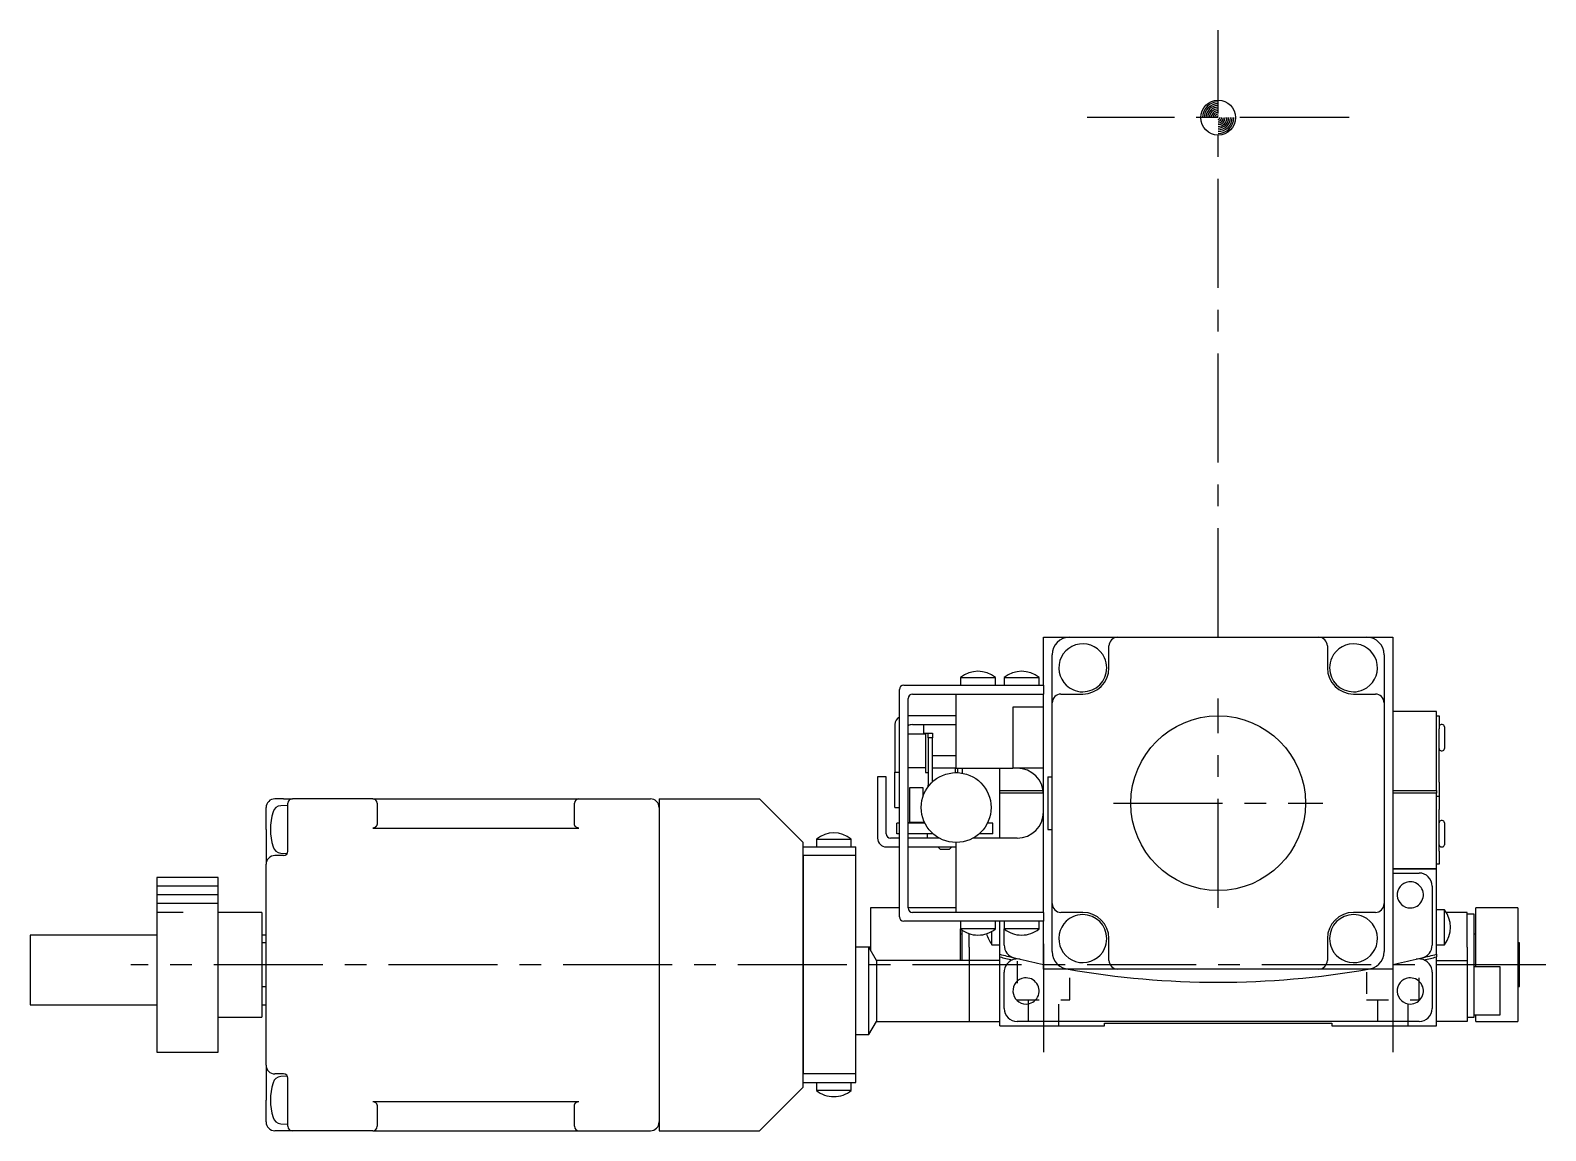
# Model space of a CAD drawing. Extents: x 164 to 837, y 27 to 496.
# Drawn here: x 244.8 to 418.2, y 101.8 to 227.8 of the extents above; entities that cross this region are included whole.
import ezdxf

# ---------------------------------------------------------------- set-up
doc = ezdxf.new("R2010")
doc.units = 0
doc.header["$LTSCALE"] = 10
doc.linetypes.add('CENTER', pattern=[2, 1.25, -0.25, 0.25, -0.25])
doc.linetypes.add('DOT', pattern=[0.5, 0.25, -0.25])
for name, color, linetype in [('1', 7, 'CONTINUOUS'), ('11', 7, 'CONTINUOUS'), ('15', 7, 'CONTINUOUS'), ('2', 7, 'CONTINUOUS')]:
    doc.layers.add(name, color=color, linetype=linetype)

msp = doc.modelspace()

# ---------------------------------------------------------------- linework, layer by layer
at = {"layer": '1', "color": 7, "linetype": 'CONTINUOUS'}
for p, q in [((360.749999, 152.75), (360.749999, 158.25)), ((360.749999, 158.25), (363.749999, 158.25)), ((363.749999, 158.25), (367.835785, 158.25)), ((363.749999, 158.25), (365.101767, 158.25)), ((367.835785, 158.25), (369.249999, 158.25)), ((369.249999, 158.25), (392.249999, 158.25)), ((392.249999, 158.25), (393.664213, 158.25)), ((393.664213, 158.25), (397.749999, 158.25)), ((396.398231, 158.25), (397.749999, 158.25)), ((397.749999, 158.25), (400.749999, 158.25)), ((400.749999, 158.25), (400.749999, 120.25)), ((361.749999, 152.164214), (361.749999, 156.25)), ((361.749999, 154.898232), (361.749999, 156.25)), ((368.249999, 154.75), (368.249999, 157.25)), ((393.249999, 157.25), (393.249999, 154.75)), ((399.749999, 156.25), (399.749999, 152.164214)), ((399.749999, 156.25), (399.749999, 154.898232)), ((344.749999, 152.75), (360.749999, 152.75)), ((351.249999, 153.647999), (352.898468, 153.647999)), ((351.249999, 153.647999), (351.249999, 152.75)), ((352.898468, 153.647999), (355.249999, 153.647999)), ((355.249999, 152.75), (355.249999, 153.647999)), ((356.249999, 153.647999), (357.898468, 153.647999)), ((356.249999, 153.647999), (356.249999, 152.75)), ((357.898468, 153.647999), (360.249999, 153.647999)), ((360.249999, 152.75), (360.249999, 153.647999)), ((360.749999, 152.75), (360.749999, 151.75)), ((344.249999, 126.25), (344.249999, 152.25)), ((345.249999, 127.25), (345.249999, 151.25)), ((345.749999, 151.75), (360.749999, 151.75)), ((350.749999, 143.25), (350.749999, 151.75)), ((360.749999, 150.25), (360.749999, 151.75)), ((361.749999, 150.75), (361.749999, 152.164214)), ((362.749999, 151.75), (365.249999, 151.75)), ((396.249999, 151.75), (398.749999, 151.75)), ((399.749999, 152.164214), (399.749999, 150.75)), ((350.749999, 149.25), (345.249999, 149.25)), ((357.249999, 150.25), (357.249999, 143.25)), ((360.749999, 150.25), (357.249999, 150.25)), ((360.749999, 143.25), (360.749999, 150.25)), ((361.749999, 127.75), (361.749999, 150.75)), ((399.749999, 150.75), (399.749999, 127.75)), ((405.749999, 149.75), (400.749999, 149.75)), ((405.749999, 140.704559), (405.749999, 149.75)), ((405.749999, 149.25), (406.049999, 149.25)), ((406.049999, 149.25), (406.049999, 147.75)), ((343.749999, 148.25), (343.749999, 142.81253)), ((345.749999, 148.25), (350.749999, 148.25)), ((347.049999, 147.25), (347.049999, 148.25)), ((406.049999, 141.649737), (406.049999, 147.75)), ((406.399999, 148.25), (406.299999, 148.25)), ((406.649999, 148), (406.649999, 147.990149)), ((406.649999, 148), (406.649999, 145.5)), ((406.649999, 147.990149), (406.649999, 145.5)), ((347.249999, 147.15), (345.249999, 147.15)), ((347.049999, 147.25), (348.049999, 147.25)), ((347.249999, 147.25), (347.249999, 142.75)), ((347.549999, 147.249865), (348.049999, 147.249865)), ((347.549999, 146.749853), (347.549999, 147.249865)), ((348.049999, 146.749853), (347.549999, 146.749853)), ((347.549999, 146.749853), (347.549999, 141.295808)), ((348.049999, 147.25), (348.049999, 147.249865)), ((348.049999, 147.249865), (348.049999, 146.749853)), ((348.049999, 141.701271), (348.049999, 146.749853)), ((350.749999, 144.660616), (348.049999, 144.660616)), ((406.299999, 145.25), (406.399999, 145.25)), ((343.749999, 138.75), (343.749999, 142.81253)), ((343.749999, 142.81253), (344.249999, 142.81253)), ((345.249999, 143.35), (347.249999, 143.35)), ((347.249999, 142.75), (347.549999, 142.75)), ((350.749999, 143.25), (348.049999, 143.25)), ((350.649999, 143.25), (350.649999, 142.75)), ((350.649999, 142.75), (350.749999, 142.75)), ((350.749999, 143.25), (357.249999, 143.25)), ((350.749999, 142.75), (350.949999, 142.75)), ((350.949999, 142.744997), (350.949999, 143.25)), ((351.449999, 143.25), (351.449999, 142.688274)), ((355.749999, 140.704559), (355.749999, 143.25)), ((360.749999, 143.25), (357.249999, 143.25)), ((360.749999, 126.75), (360.749999, 143.25)), ((342.749999, 142.25), (341.749999, 142.25)), ((341.749999, 142.25), (341.749999, 135.25)), ((342.749999, 135.75), (342.749999, 142.25)), ((345.449999, 137.05), (345.449999, 141.05)), ((345.449999, 141.05), (346.949999, 141.05)), ((346.949999, 141.05), (346.949999, 139.999)), ((347.549999, 141.295808), (347.664734, 141.295808)), ((347.549999, 141.15), (347.549999, 141.295808)), ((355.749999, 140.389222), (355.749999, 140.704559)), ((355.749999, 140.704559), (360.715362, 140.704559)), ((361.249999, 142.25), (361.749999, 142.25)), ((361.249999, 142.25), (361.249999, 136.25)), ((400.749999, 140.704559), (405.749999, 140.704559)), ((405.749999, 140.704559), (405.749999, 140.389222)), ((406.049999, 141.649737), (406.049999, 140.213883)), ((273.749999, 139.75), (272.749999, 139.75)), ((274.249999, 139), (273.446276, 138.957879)), ((273.749999, 139.75), (274.749999, 139.75)), ((274.249999, 137.75), (274.249999, 139.25)), ((283.949999, 139.75), (274.749999, 139.75)), ((283.949999, 139.75), (307.549999, 139.75)), ((284.449999, 139.25), (284.449999, 137.75)), ((307.049999, 137.75), (307.049999, 139.25)), ((307.549999, 139.75), (315.749999, 139.75)), ((316.749999, 139.75), (316.749999, 101.75)), ((316.749999, 139.75), (328.249999, 139.75)), ((333.249999, 134.75), (328.249999, 139.75)), ((355.749999, 135.25), (355.749999, 140.389222)), ((360.746767, 140.389222), (355.749999, 140.389222)), ((405.749999, 140.389222), (400.749999, 140.389222)), ((405.749999, 131.75), (405.749999, 140.389222)), ((406.049999, 140.020902), (405.749999, 140.020902)), ((406.049999, 140.213883), (406.049999, 140.020902)), ((406.049999, 140.020902), (406.049999, 138.520902)), ((271.749999, 136.25), (271.749999, 138.75)), ((274.249999, 133.664214), (274.249999, 137.75)), ((284.449999, 137.75), (284.449999, 136.898232)), ((307.049999, 136.898232), (307.049999, 137.75)), ((343.749999, 138.75), (344.249999, 138.75)), ((406.049999, 133.75), (406.049999, 138.520902)), ((406.399999, 137.25), (406.299999, 137.25)), ((271.749999, 136.25), (271.749999, 132.25)), ((283.974533, 136.398835), (283.949999, 136.398232)), ((283.949999, 136.398232), (307.549999, 136.398232)), ((283.999008, 136.40064), (283.974533, 136.398835)), ((284.023364, 136.403644), (283.999008, 136.40064)), ((284.047544, 136.40784), (284.023364, 136.403644)), ((284.071489, 136.413217), (284.047544, 136.40784)), ((284.095141, 136.419762), (284.071489, 136.413217)), ((284.118444, 136.42746), (284.095141, 136.419762)), ((284.141341, 136.436293), (284.118444, 136.42746)), ((284.163777, 136.446238), (284.141341, 136.436293)), ((284.185697, 136.457272), (284.163777, 136.446238)), ((284.20705, 136.469368), (284.185697, 136.457272)), ((284.227784, 136.482497), (284.20705, 136.469368)), ((284.247849, 136.496629), (284.227784, 136.482497)), ((284.267196, 136.511727), (284.247849, 136.496629)), ((284.285778, 136.527757), (284.267196, 136.511727)), ((284.303552, 136.544679), (284.285778, 136.527757)), ((284.320475, 136.562453), (284.303552, 136.544679)), ((284.336504, 136.581036), (284.320475, 136.562453)), ((284.351603, 136.600383), (284.336504, 136.581036)), ((284.365734, 136.620447), (284.351603, 136.600383)), ((284.378863, 136.641181), (284.365734, 136.620447)), ((284.39096, 136.662534), (284.378863, 136.641181)), ((284.401994, 136.684455), (284.39096, 136.662534)), ((284.411939, 136.706891), (284.401994, 136.684455)), ((284.420771, 136.729787), (284.411939, 136.706891)), ((284.428469, 136.75309), (284.420771, 136.729787)), ((284.435015, 136.776742), (284.428469, 136.75309)), ((284.440392, 136.800687), (284.435015, 136.776742)), ((284.444587, 136.824867), (284.440392, 136.800687)), ((284.447591, 136.849224), (284.444587, 136.824867)), ((284.449397, 136.873698), (284.447591, 136.849224)), ((284.449999, 136.898232), (284.449397, 136.873698)), ((307.050601, 136.873698), (307.049999, 136.898232)), ((307.052407, 136.849224), (307.050601, 136.873698)), ((307.055411, 136.824867), (307.052407, 136.849224)), ((307.059606, 136.800687), (307.055411, 136.824867)), ((307.064983, 136.776742), (307.059606, 136.800687)), ((307.071529, 136.75309), (307.064983, 136.776742)), ((307.079227, 136.729787), (307.071529, 136.75309)), ((307.088059, 136.706891), (307.079227, 136.729787)), ((307.098004, 136.684455), (307.088059, 136.706891)), ((307.109038, 136.662534), (307.098004, 136.684455)), ((307.121135, 136.641181), (307.109038, 136.662534)), ((307.134264, 136.620447), (307.121135, 136.641181)), ((307.148395, 136.600383), (307.134264, 136.620447)), ((307.163494, 136.581036), (307.148395, 136.600383)), ((307.179523, 136.562453), (307.163494, 136.581036)), ((307.196446, 136.544679), (307.179523, 136.562453)), ((307.21422, 136.527757), (307.196446, 136.544679)), ((307.232802, 136.511727), (307.21422, 136.527757)), ((307.252149, 136.496629), (307.232802, 136.511727)), ((307.272214, 136.482497), (307.252149, 136.496629)), ((307.292948, 136.469368), (307.272214, 136.482497)), ((307.314301, 136.457272), (307.292948, 136.469368)), ((307.336221, 136.446238), (307.314301, 136.457272)), ((307.358657, 136.436293), (307.336221, 136.446238)), ((307.381554, 136.42746), (307.358657, 136.436293)), ((307.404857, 136.419762), (307.381554, 136.42746)), ((307.428509, 136.413217), (307.404857, 136.419762)), ((307.452454, 136.40784), (307.428509, 136.413217)), ((307.476634, 136.403644), (307.452454, 136.40784)), ((307.50099, 136.40064), (307.476634, 136.403644)), ((307.525465, 136.398835), (307.50099, 136.40064)), ((307.549999, 136.398232), (307.525465, 136.398835)), ((343.949999, 135.75), (343.949999, 136.95)), ((344.249999, 136.95), (343.949999, 136.95)), ((344.249999, 135.75), (343.949999, 135.75)), ((345.249999, 137.05), (345.449999, 137.05)), ((347.177885, 136.95), (345.249999, 136.95)), ((348.104248, 135.75), (345.249999, 135.75)), ((347.129226, 137.05), (345.449999, 137.05)), ((346.449999, 136.95), (346.449999, 137.05)), ((347.449999, 135.75), (347.449999, 135.25)), ((354.949999, 135.75), (353.39575, 135.75)), ((354.949999, 136.95), (354.322113, 136.95)), ((354.449999, 137.05), (354.370772, 137.05)), ((354.449999, 136.95), (354.449999, 137.05)), ((354.949999, 135.75), (354.949999, 136.95)), ((361.249999, 136.25), (361.749999, 136.25)), ((406.649999, 137), (406.649999, 136.990149)), ((406.649999, 137), (406.649999, 134.5)), ((406.649999, 136.990149), (406.649999, 134.5)), ((333.249999, 133.25), (333.249999, 134.75)), ((333.249999, 134.25), (339.249999, 134.25)), ((334.749999, 135.147999), (338.749999, 135.147999)), ((334.749999, 135.147999), (334.749999, 134.25)), ((338.749999, 134.25), (338.749999, 135.147999)), ((339.249999, 133.25), (339.249999, 134.25)), ((342.749999, 134.25), (344.249999, 134.25)), ((344.249999, 135.25), (343.249999, 135.25)), ((348.813507, 135.25), (345.249999, 135.25)), ((345.249999, 134.25), (350.749999, 134.25)), ((348.649999, 134.25), (348.949999, 133.95)), ((349.949999, 133.95), (348.949999, 133.95)), ((349.949999, 133.95), (350.249999, 134.25)), ((350.749999, 126.75), (350.749999, 134.75)), ((357.749999, 135.25), (352.686491, 135.25)), ((406.049999, 133.75), (406.049999, 132.25)), ((406.299999, 134.25), (406.399999, 134.25)), ((271.749999, 109.25), (271.749999, 132.25)), ((273.749999, 133.25), (272.749999, 133.25)), ((273.446276, 133.542121), (274.184962, 133.503408)), ((339.249999, 133.25), (333.249999, 133.25)), ((333.249999, 133.25), (333.249999, 108.25)), ((333.249999, 108.25), (333.249999, 133.25)), ((339.249999, 108.25), (339.249999, 133.25)), ((406.049999, 132.25), (405.749999, 132.25)), ((259.249999, 130.75), (259.249999, 110.75)), ((266.249999, 130.75), (259.249999, 130.75)), ((266.249999, 110.75), (266.249999, 130.75)), ((400.749999, 131.75), (405.749999, 131.75)), ((405.749999, 131.75), (400.749999, 131.75)), ((400.749999, 131.25), (403.749999, 131.25)), ((405.749999, 121.95856), (405.749999, 131.75)), ((405.249999, 129.75), (405.249999, 123.001649)), ((271.249999, 126.75), (266.249999, 126.75)), ((271.249999, 126.75), (271.249999, 114.75)), ((340.949999, 127.25), (340.949999, 122.40359)), ((340.949999, 127.25), (340.949999, 122.75)), ((344.249999, 127.25), (340.949999, 127.25)), ((346.449999, 127.25), (345.249999, 127.25)), ((360.749999, 126.75), (345.749999, 126.75)), ((350.749999, 127.25), (346.449999, 127.25)), ((360.749999, 126.75), (360.749999, 125.75)), ((361.749999, 126.335786), (361.749999, 127.75)), ((365.249999, 126.75), (362.749999, 126.75)), ((398.749999, 126.75), (396.249999, 126.75)), ((399.749999, 127.75), (399.749999, 126.335786)), ((406.647998, 127.05), (405.749999, 127.05)), ((406.647998, 127.05), (405.749999, 127.05)), ((406.647998, 123.05), (406.647998, 127.05)), ((409.249999, 126.75), (406.861087, 126.75)), ((409.249999, 122.75), (409.249999, 126.75)), ((410.249999, 120.5), (410.249999, 127.25)), ((415.049999, 127.25), (410.249999, 127.25)), ((415.049999, 127.25), (415.049999, 114.25)), ((360.749999, 125.75), (344.749999, 125.75)), ((351.249999, 125.75), (351.249999, 124.852001)), ((355.249999, 124.852001), (355.249999, 125.75)), ((355.749999, 121.95856), (355.749999, 125.75)), ((356.249999, 125.75), (356.249999, 124.852001)), ((360.249999, 124.852001), (360.249999, 125.75)), ((360.749999, 120.25), (360.749999, 125.75)), ((361.749999, 122.25), (361.749999, 126.335786)), ((399.749999, 126.335786), (399.749999, 122.25)), ((410.049999, 126.55), (409.249999, 126.55)), ((410.049999, 120.75), (410.049999, 126.55)), ((244.750001, 124.15), (244.750001, 116.15)), ((259.249999, 124.15), (244.750001, 124.15)), ((271.749999, 124.15), (271.249999, 124.15)), ((271.749999, 123.25), (271.249999, 123.25)), ((352.612217, 124.852001), (351.249999, 124.852001)), ((351.249999, 121.25), (351.249999, 124.852001)), ((351.449999, 124.25), (351.249999, 124.25)), ((351.449999, 121.25), (351.449999, 124.704249)), ((352.249999, 122.75), (352.249999, 124.310263)), ((355.249999, 124.852001), (352.612217, 124.852001)), ((354.852, 123.05), (354.852, 124.579875)), ((357.612217, 124.852001), (356.249999, 124.852001)), ((356.249999, 123.001649), (356.249999, 124.852001)), ((360.249999, 124.852001), (357.612217, 124.852001)), ((361.749999, 122.25), (361.749999, 123.601768)), ((368.249999, 121.25), (368.249999, 123.75)), ((393.249999, 123.75), (393.249999, 121.25)), ((399.749999, 123.601768), (399.749999, 122.25)), ((410.249999, 124.25), (410.049999, 124.25)), ((415.249999, 123.25), (415.049999, 123.25)), ((415.249999, 123), (415.249999, 123.25)), ((415.249999, 122.8499), (415.249999, 123.25)), ((340.749999, 122.75), (339.249999, 122.75)), ((340.749999, 122.75), (340.249999, 122.75)), ((340.749999, 112.75), (340.749999, 122.75)), ((340.949999, 122.75), (340.749999, 122.75)), ((341.616024, 121.25), (340.749999, 122.75)), ((340.949999, 122.75), (340.949999, 122.40359)), ((340.949999, 122.75), (340.949999, 122.40359)), ((352.249999, 122.75), (352.249999, 121.25)), ((354.852, 123.05), (355.749999, 123.05)), ((354.852, 123.05), (355.749999, 123.05)), ((355.749999, 121.648543), (355.749999, 121.95856)), ((355.749999, 113.75), (355.749999, 121.648543)), ((405.749999, 123.05), (406.647998, 123.05)), ((405.749999, 123.05), (406.647998, 123.05)), ((405.749999, 121.95856), (405.749999, 121.648543)), ((405.749999, 113.75), (405.749999, 121.648543)), ((409.249999, 122.75), (409.249999, 121.25)), ((415.249999, 118.6501), (415.249999, 122.8499)), ((341.616024, 121.25), (341.616024, 114.25)), ((352.249999, 121.25), (341.616024, 121.25)), ((355.749999, 121.25), (352.249999, 121.25)), ((352.249999, 121.25), (352.249999, 117.75)), ((356.249999, 115.75), (356.249999, 119.917235)), ((363.749999, 120.25), (360.749999, 120.25)), ((367.835785, 120.25), (363.749999, 120.25)), ((365.101767, 120.25), (363.749999, 120.25)), ((369.249999, 120.25), (367.835785, 120.25)), ((392.249999, 120.25), (369.249999, 120.25)), ((393.664213, 120.25), (392.249999, 120.25)), ((397.749999, 120.25), (393.664213, 120.25)), ((397.749999, 120.25), (396.398231, 120.25)), ((400.749999, 120.25), (397.749999, 120.25)), ((405.249999, 119.917235), (405.249999, 115.75)), ((405.749999, 121.25), (409.249999, 121.25)), ((409.249999, 121.25), (409.249999, 114.25)), ((410.049999, 120.75), (409.249999, 120.75)), ((410.049999, 114.75), (410.049999, 120.75)), ((413.049999, 120.5), (410.049999, 120.5)), ((413.049999, 117.75), (413.049999, 120.5)), ((413.049999, 115), (413.049999, 120.5)), ((271.249999, 118.25), (271.749999, 118.25)), ((415.049999, 118.25), (415.249999, 118.25)), ((415.249999, 118.25), (415.249999, 118.6501)), ((415.249999, 118.25), (415.249999, 118.5)), ((352.249999, 117.75), (352.249999, 114.25)), ((413.049999, 115), (413.049999, 117.75)), ((244.750001, 116.15), (259.249999, 116.15)), ((266.249999, 114.75), (271.249999, 114.75)), ((271.249999, 116.15), (271.749999, 116.15)), ((409.249999, 114.75), (410.049999, 114.75)), ((410.049999, 115), (413.049999, 115)), ((410.249999, 114.25), (410.249999, 115)), ((340.749999, 112.75), (341.616024, 114.25)), ((341.616024, 114.25), (352.249999, 114.25)), ((352.249999, 114.25), (355.749999, 114.25)), ((355.749999, 113.75), (367.749999, 113.75)), ((403.749999, 114.25), (357.749999, 114.25)), ((367.749999, 114.05), (393.749999, 114.05)), ((367.749999, 113.75), (367.749999, 114.05)), ((393.749999, 114.05), (393.749999, 113.75)), ((393.749999, 113.75), (405.749999, 113.75)), ((409.249999, 114.25), (405.749999, 114.25)), ((410.249999, 114.25), (415.049999, 114.25)), ((339.249999, 112.75), (340.749999, 112.75)), ((259.249999, 110.75), (266.249999, 110.75)), ((271.749999, 109.25), (271.749999, 105.25)), ((273.749999, 108.25), (272.749999, 108.25)), ((274.184962, 107.996592), (273.446276, 107.957879)), ((274.249999, 103.75), (274.249999, 107.835786)), ((339.249999, 108.25), (333.249999, 108.25)), ((333.249999, 106.75), (333.249999, 108.25)), ((339.249999, 107.25), (339.249999, 108.25)), ((328.249999, 101.75), (333.249999, 106.75)), ((333.249999, 107.25), (339.249999, 107.25)), ((334.749999, 107.25), (334.749999, 106.352001)), ((338.749999, 106.352001), (334.749999, 106.352001)), ((338.749999, 106.352001), (338.749999, 107.25)), ((271.749999, 102.75), (271.749999, 105.25)), ((283.949999, 105.101768), (307.549999, 105.101768)), ((283.949999, 105.101768), (283.974533, 105.101165)), ((283.974533, 105.101165), (283.999008, 105.09936)), ((283.999008, 105.09936), (284.023364, 105.096356)), ((284.023364, 105.096356), (284.047544, 105.09216)), ((284.047544, 105.09216), (284.071489, 105.086783)), ((284.071489, 105.086783), (284.095141, 105.080238)), ((284.095141, 105.080238), (284.118444, 105.07254)), ((284.118444, 105.07254), (284.141341, 105.063707)), ((284.141341, 105.063707), (284.163777, 105.053762)), ((284.163777, 105.053762), (284.185697, 105.042728)), ((284.185697, 105.042728), (284.20705, 105.030632)), ((284.20705, 105.030632), (284.227784, 105.017503)), ((284.227784, 105.017503), (284.247849, 105.003371)), ((284.247849, 105.003371), (284.267196, 104.988273)), ((284.267196, 104.988273), (284.285778, 104.972243)), ((284.285778, 104.972243), (284.303552, 104.955321)), ((284.303552, 104.955321), (284.320475, 104.937547)), ((284.320475, 104.937547), (284.336504, 104.918964)), ((284.336504, 104.918964), (284.351603, 104.899617)), ((284.351603, 104.899617), (284.365734, 104.879553)), ((284.365734, 104.879553), (284.378863, 104.858819)), ((284.378863, 104.858819), (284.39096, 104.837466)), ((284.39096, 104.837466), (284.401994, 104.815545)), ((284.401994, 104.815545), (284.411939, 104.793109)), ((284.411939, 104.793109), (284.420771, 104.770213)), ((284.420771, 104.770213), (284.428469, 104.74691)), ((284.428469, 104.74691), (284.435015, 104.723258)), ((284.435015, 104.723258), (284.440392, 104.699313)), ((284.440392, 104.699313), (284.444587, 104.675133)), ((284.444587, 104.675133), (284.447591, 104.650776)), ((284.447591, 104.650776), (284.449397, 104.626302)), ((284.449397, 104.626302), (284.449999, 104.601768)), ((284.449999, 104.601768), (284.449999, 103.75)), ((307.049999, 104.601768), (307.050601, 104.626302)), ((307.049999, 103.75), (307.049999, 104.601768)), ((307.050601, 104.626302), (307.052407, 104.650776)), ((307.052407, 104.650776), (307.055411, 104.675133)), ((307.055411, 104.675133), (307.059606, 104.699313)), ((307.059606, 104.699313), (307.064983, 104.723258)), ((307.064983, 104.723258), (307.071529, 104.74691)), ((307.071529, 104.74691), (307.079227, 104.770213)), ((307.079227, 104.770213), (307.088059, 104.793109)), ((307.088059, 104.793109), (307.098004, 104.815545)), ((307.098004, 104.815545), (307.109038, 104.837466)), ((307.109038, 104.837466), (307.121135, 104.858819)), ((307.121135, 104.858819), (307.134264, 104.879553)), ((307.134264, 104.879553), (307.148395, 104.899617)), ((307.148395, 104.899617), (307.163494, 104.918964)), ((307.163494, 104.918964), (307.179523, 104.937547)), ((307.179523, 104.937547), (307.196446, 104.955321)), ((307.196446, 104.955321), (307.21422, 104.972243)), ((307.21422, 104.972243), (307.232802, 104.988273)), ((307.232802, 104.988273), (307.252149, 105.003371)), ((307.252149, 105.003371), (307.272214, 105.017503)), ((307.272214, 105.017503), (307.292948, 105.030632)), ((307.292948, 105.030632), (307.314301, 105.042728)), ((307.314301, 105.042728), (307.336221, 105.053762)), ((307.336221, 105.053762), (307.358657, 105.063707)), ((307.358657, 105.063707), (307.381554, 105.07254)), ((307.381554, 105.07254), (307.404857, 105.080238)), ((307.404857, 105.080238), (307.428509, 105.086783)), ((307.428509, 105.086783), (307.452454, 105.09216)), ((307.452454, 105.09216), (307.476634, 105.096356)), ((307.476634, 105.096356), (307.50099, 105.09936)), ((307.50099, 105.09936), (307.525465, 105.101165)), ((307.525465, 105.101165), (307.549999, 105.101768)), ((273.446276, 102.542121), (274.249999, 102.5)), ((274.249999, 102.25), (274.249999, 103.75)), ((284.449999, 103.75), (284.449999, 102.25)), ((307.049999, 102.25), (307.049999, 103.75)), ((273.749999, 101.75), (272.749999, 101.75)), ((274.749999, 101.75), (273.749999, 101.75)), ((283.949999, 101.75), (274.749999, 101.75)), ((283.949999, 101.75), (307.549999, 101.75)), ((307.549999, 101.75), (315.749999, 101.75)), ((316.749999, 101.75), (328.249999, 101.75))]:
    msp.add_line(p, q, dxfattribs=at)
at = {"layer": '1', "color": 4, "linetype": 'DOT'}
for p, q in [((357.749999, 121.150213), (357.749999, 116.75)), ((363.749999, 116.75), (363.749999, 119.916008)), ((397.749999, 119.916118), (397.749999, 116.75)), ((403.749999, 116.75), (403.749999, 121.150362)), ((357.749999, 116.75), (363.749999, 116.75)), ((358.999999, 116.75), (358.999999, 113.75)), ((362.499999, 113.75), (362.499999, 116.75)), ((397.749999, 116.75), (403.749999, 116.75)), ((398.999999, 116.75), (398.999999, 113.75)), ((402.499999, 113.75), (402.499999, 116.75))]:
    msp.add_line(p, q, dxfattribs=at)
at = {"layer": '1', "color": 7, "linetype": 'CONTINUOUS'}
for centre, radius in [((380.749999, 139.25), 10), ((350.749999, 138.75), 4)]:
    msp.add_circle(centre, radius, dxfattribs=at)
for centre, radius, start, end in [((363.749999, 156.25), 2, 90, 180), ((369.249999, 157.25), 1, 90, 180), ((392.249999, 157.25), 1, 0, 90), ((397.749999, 156.25), 2, 0, 90), ((365.249999, 154.75), 2.75, 24.619977, 245.380023), ((396.249999, 154.75), 2.75, 294.619977, 155.380023), ((365.249999, 154.75), 3, 270, 0), ((365.249999, 154.75), 2.746592, 270, 0), ((365.246895, 154.757509), 2.749706, 359.843544, 24.450802), ((396.249999, 154.75), 3, 180, 270), ((396.261478, 154.755706), 2.758076, 155.587121, 180.118533), ((396.249999, 154.75), 2.746592, 180, 270), ((344.749999, 152.25), 0.5, 90, 180), ((353.249999, 151.15), 3.2, 51.317813, 128.682187), ((358.249999, 151.15), 3.2, 51.317813, 128.682187), ((345.749999, 151.25), 0.5, 90, 180), ((362.749999, 150.75), 1, 90, 180), ((365.244303, 154.761526), 2.758123, 245.587333, 270.118321), ((396.257523, 154.753033), 2.749634, 269.843221, 294.451125), ((398.749999, 150.75), 1, 0, 90), ((344.749999, 148.25), 1, 120, 180), ((345.749999, 147.25), 1, 90, 120), ((406.299999, 148), 0.25, 90, 180), ((406.399999, 148), 0.25, 0, 90), ((406.299999, 145.5), 0.25, 180, 270), ((406.399999, 145.5), 0.25, 270, 0), ((357.749999, 140.25), 3, 0, 90), ((272.749999, 138.75), 1, 90, 180), ((273.498611, 137.959249), 1, 92.999972, 163.448664), ((274.749999, 139.25), 0.5, 90, 180), ((283.949999, 139.25), 0.5, 0, 90), ((307.549999, 139.25), 0.5, 90, 180), ((315.749999, 138.75), 1, 0, 90), ((279.249999, 136.25), 7, 163.448632, 196.551368), ((357.749999, 138.25), 3, 270, 0), ((406.299999, 137), 0.25, 90, 180), ((406.399999, 137), 0.25, 0, 90), ((336.749999, 132.65), 3.2, 51.317813, 128.682187), ((343.249999, 135.75), 0.5, 180, 270), ((273.498611, 134.540751), 1, 196.551336, 267.000028), ((273.749999, 133.75), 0.5, 270, 0), ((342.749999, 135.25), 1, 180, 270), ((406.299999, 134.5), 0.25, 180, 270), ((406.399999, 134.5), 0.25, 270, 0), ((272.749999, 132.25), 1, 90, 180), ((402.749999, 128.75), 1.5, 97.197951, 270), ((402.749999, 128.75), 1.5, 270, 97.197951), ((403.749999, 129.75), 1.5, 0, 90), ((345.749999, 127.25), 0.5, 180, 270), ((362.749999, 127.75), 1, 180, 270), ((365.249999, 123.75), 3, 0, 90), ((396.249999, 123.75), 3, 90, 180), ((398.749999, 127.75), 1, 270, 0), ((404.149999, 125.05), 3.2, 321.317813, 38.682187), ((344.749999, 126.25), 0.5, 180, 270), ((365.249999, 123.75), 2.75, 114.619977, 335.380023), ((365.242488, 123.746907), 2.749694, 89.843493, 114.450853), ((365.249999, 123.75), 2.746592, 0, 90), ((396.249999, 123.75), 2.746592, 90, 180), ((396.249999, 123.75), 2.75, 204.619977, 65.380023), ((396.255708, 123.738538), 2.758059, 65.587045, 90.118609), ((353.249999, 127.35), 3.2, 231.317813, 270), ((353.249999, 127.35), 3.2, 270, 308.682187), ((357.349999, 125.05), 3.2, 193.440175, 218.682187), ((358.249999, 127.35), 3.2, 231.317813, 270), ((358.249999, 127.35), 3.2, 270, 308.682187), ((365.238473, 123.744304), 2.758123, 335.587333, 0.118321), ((396.253032, 123.742476), 2.749634, 179.843221, 204.451125), ((380.749999, 217.75), 99, 255.373006, 256.355471), ((380.749999, 217.75), 99.3, 255.418177, 256.254098), ((357.749999, 123.001649), 1.5, 180, 256.355471), ((380.749999, 217.75), 99, 256.355471, 256.770287), ((363.749999, 122.25), 2, 180, 270), ((397.749999, 122.25), 2, 270, 0), ((380.749999, 217.75), 99, 283.229713, 283.644529), ((380.749999, 217.75), 99, 283.644529, 284.626994), ((403.749999, 123.001649), 1.5, 283.644529, 0), ((380.749999, 217.75), 99.3, 283.745902, 284.581823), ((357.749999, 119.917235), 1.5, 76.770287, 180), ((380.749999, 217.75), 99, 256.770287, 258.34488), ((380.749999, 217.75), 99, 256.770287, 258.34488), ((380.749999, 217.75), 99, 260.013449, 279.986551), ((380.749999, 217.75), 99, 260.013449, 279.986551), ((369.249999, 121.25), 1, 180, 270), ((392.249999, 121.25), 1, 270, 0), ((380.749999, 217.75), 99, 281.65512, 283.229713), ((380.749999, 217.75), 99, 281.65512, 283.229713), ((403.749999, 119.917235), 1.5, 0, 103.229713), ((358.749999, 117.75), 1.5, 97.197951, 270), ((358.749999, 117.75), 1.5, 270, 97.197951), ((402.749999, 117.75), 1.5, 97.197951, 270), ((402.749999, 117.75), 1.5, 270, 97.197951), ((357.749999, 115.75), 1.5, 180, 270), ((403.749999, 115.75), 1.5, 270, 0), ((272.749999, 109.25), 1, 180, 270), ((273.498611, 106.959249), 1, 92.999972, 163.448664), ((273.749999, 107.75), 0.5, 0, 90), ((279.249999, 105.25), 7, 163.448632, 196.551368), ((336.749999, 108.85), 3.2, 231.317813, 270), ((336.749999, 108.85), 3.2, 270, 308.682187), ((272.749999, 102.75), 1, 180, 270), ((273.498611, 103.540751), 1, 196.551336, 267.000028), ((315.749999, 102.75), 1, 270, 0), ((274.749999, 102.25), 0.5, 180, 270), ((283.949999, 102.25), 0.5, 270, 0), ((307.549999, 102.25), 0.5, 180, 270)]:
    msp.add_arc(centre, radius, start, end, dxfattribs=at)
at = {"layer": '11', "color": 4, "linetype": 'CENTER'}
for p, q in [((380.749999, 158.25), (380.749999, 227.75)), ((395.749999, 217.75), (365.749999, 217.75)), ((380.749999, 127.25), (380.749999, 151.25)), ((368.749999, 139.25), (392.749999, 139.25)), ((360.749999, 123.150213), (360.749999, 110.75)), ((400.749999, 123.150362), (400.749999, 110.75)), ((418.249999, 120.75), (256.249999, 120.75))]:
    msp.add_line(p, q, dxfattribs=at)
at = {"layer": '15', "color": 7, "linetype": 'CONTINUOUS'}
msp.add_circle((380.749999, 217.75), 2, dxfattribs=at)
for centre, radius, start, end in [((380.749999, 217.75), 1.8, 90, 180), ((380.749999, 217.75), 1.6, 90, 180), ((380.749999, 217.75), 1.4, 90, 179.999955), ((380.749999, 217.75), 1.2, 90, 179.99997), ((380.749999, 217.75), 1, 90, 179.999964), ((380.749997, 217.750002), 0.799999, 89.999799, 180.000086), ((380.749999, 217.75), 0.6, 89.99994, 180), ((380.749999, 217.75), 0.4, 90, 180), ((380.749999, 217.75), 0.2, 90, 180), ((380.749999, 217.75), 0.6, 269.99994, 0), ((380.749999, 217.75), 1.8, 270, 0), ((380.749999, 217.75), 1.6, 270, 0), ((380.749999, 217.75), 0.4, 270, 0), ((380.749999, 217.75), 0.2, 270, 0), ((380.749999, 217.75), 1.2, 270, 359.99997), ((380.749999, 217.75), 1.4, 270, 359.999955), ((380.749999, 217.75), 1, 270, 359.999964), ((380.749997, 217.750002), 0.799999, 270.000201, 359.999914)]:
    msp.add_arc(centre, radius, start, end, dxfattribs=at)
at = {"layer": '2', "color": 4, "linetype": 'CONTINUOUS'}
for p, q in [((266.249999, 129.75), (259.249999, 129.75)), ((266.249999, 128.75), (259.249999, 128.75)), ((266.249999, 127.75), (259.249999, 127.75)), ((262.249999, 126.75), (259.249999, 126.75))]:
    msp.add_line(p, q, dxfattribs=at)

doc.saveas('drawing.dxf')
